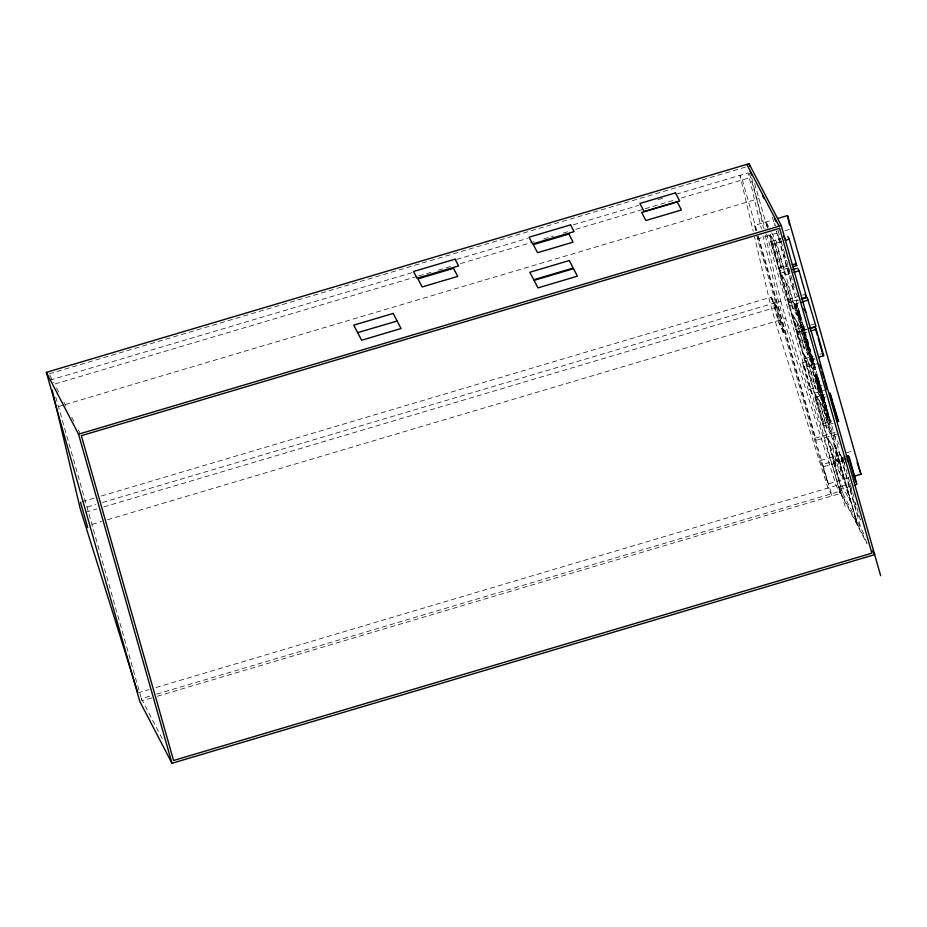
<?xml version="1.0" encoding="UTF-8"?>
<svg xmlns="http://www.w3.org/2000/svg" width="927" height="927" viewBox="0 0 927 927"><rect width="100%" height="100%" fill="white"/><g stroke="black" fill="none" stroke-linecap="round" stroke-linejoin="round"><path stroke-width="0.7" stroke-dasharray="4.63 3.48" d="M809.538 347.555L807.695 348.262L809.004 352.677L810.383 352.272L810.233 350.012L804.937 333.314L806.641 339.085L805.262 339.491L804.868 338.007L806.305 342.978L805.644 341.055L807.162 340.916L805.783 341.321M806.27 342.944L807.672 342.573C809.422 338.911 803.211 336.663 806.339 338.042M808.159 347.961L806.641 342.631M795.795 306.489C799.387 306.049 794.057 305.968 796.235 308.506M797.162 306.084L799.468 312.434L799.062 310.916L797.695 311.321L798.101 312.839L799.468 312.434M822.782 394.832L824.485 401.414L823.106 401.82C817.962 388.401 828.031 398.68 823.535 402.654C821.38 401.136 822.434 394.659 824.01 398.784M803.164 330.985C801.785 328.065 801.206 321.345 803.721 327.301C806.177 333.616 800.546 329.062 801.252 324.983M806.907 345.261L808.274 344.798L809.734 349.827L808.344 350.221L806.907 345.203L807.324 346.733L808.692 346.327L807.023 340.649M817.95 379.641L818.367 381.287L817 381.692L816.571 380.07L817.95 379.641L818.46 380.615L820.36 387.289L818.981 387.695C816.548 384.045 819.607 383.141 820.36 387.289M819.746 389.178L821.137 388.749L820.708 387.127L819.341 387.532L819.769 389.155L816.583 380.047M821.125 388.772L818.634 380.951L817.266 381.356L818.634 384.832L820.001 384.427L818.124 377.81L816.617 377.949C816.2 380.394 819.422 379.317 817.985 377.544M819.317 389.757L820.708 389.328L822.736 394.021L821.357 394.438L819.329 389.734L819.723 391.298L821.102 390.893L820.708 389.328M818.379 379.085L816.351 374.404L814.972 374.809L817 381.692M805.296 333.187L801.89 322.017L805.204 332.526L805.296 333.187L803.558 333.72L805.262 339.491M49.154 373.836L746.05 166.93M49.884 380.209L412.272 272.608M456.71 259.421L527.521 238.401M573.338 224.786L638.599 205.412M658.043 199.641L663.593 197.996M676.084 194.288L748.17 172.885L761.403 228.911M55.041 383.963L417.428 276.362M418.819 275.945L432.712 271.82M438.262 270.174L452.144 266.049M460.476 263.581L534.068 241.727M543.79 238.842L553.5 235.956M563.222 233.071L568.772 231.426M575.725 229.363L643.755 209.166M645.146 208.749L675.69 199.676M681.241 198.03L750.546 177.451M58.447 406.571L64.009 404.925M65.388 404.508L758.935 198.587M755.818 230.765L754.682 225.342L772.481 220.058M848.668 477.88L828.135 483.975L820.465 460.534L757.521 238.911L778.054 232.816M784.902 230.777L790.372 229.154M788.726 267.915L779.398 270.684L770.499 241.588L781.148 238.436M781.241 241.565L771.924 244.334L770.499 241.588M777.973 267.949L787.301 265.18M788.182 266.026L778.865 268.784L779.978 270.939M797.475 299.769L788.425 302.457L787.058 299.827L779.572 273.465L788.622 270.777M789.989 273.419L780.94 276.107L779.572 273.465M81.877 501.785L94.369 498.077M101.31 496.015L771.415 297.046L776.652 307.115L783.883 332.584L783.025 332.839L774.648 303.256M87.265 507.023L95.597 504.555M102.538 502.492L780.801 301.101L765.25 235.261M787.058 299.827L797.394 296.756M802.573 295.215L805.157 294.45M806.409 329.212L796.826 332.051L788.054 303.222L799.016 299.977M85.724 512.26L96.837 508.958M103.778 506.907L776.652 307.115M798.923 302.851L789.341 305.69L788.054 303.222M797.347 306.316L796.988 305.064L795.621 305.47L795.98 306.721M798.112 309.885L796.745 310.29L798.077 312.863M801.067 317.729L798.981 312.92L797.602 313.326L799.688 318.135L801.067 317.729L799.201 311.182L797.695 311.321M92.179 524.323L101.9 521.438M107.451 519.792L785.714 318.401L846.084 509.294M799.016 316.095L800.395 315.69M799.549 317.868L800.928 317.463M799.074 318.807L800.453 318.401L801.183 319.803L799.804 320.209L799.074 318.807L794.891 304.068M798.101 315.099L799.456 318.981L800.835 318.575L801.183 319.803M800.58 322.434L803.871 333.616L800.511 322.631L801.89 322.017M795.54 329.583L805.123 326.733M810.604 325.11L814.706 323.894M814.416 358.482L805.123 361.24L796.455 332.619L807.069 329.467M806.93 332.133L797.637 334.89L796.455 332.619M803.558 333.72L805.076 333.569M803.697 333.975L803.964 334.879L805.331 334.473M805.123 339.224L806.641 339.085M807.313 339.734L805.945 340.151L803.964 334.879M806.305 341.762L807.684 341.356M806.177 342.7L808.02 342.214M806.629 343.836L807.996 343.43M805.644 341.055L807.185 346.478L808.692 346.327M807.695 348.262L809.062 347.857L810.383 352.272M808.506 349.502L809.874 349.097M807.834 348.529L808.24 349.919L809.734 349.827M810.233 350.012L808.854 350.418L809.004 352.677M808.877 352.422L810.244 352.005M809.306 353.952L810.685 353.546L812.133 357.104L810.766 357.509L809.306 353.952L814.265 369.688L815.783 369.537L814.01 363.546L812.643 363.963C812.226 365.841 815.285 364.937 814.01 363.546M809.445 354.218L810.824 353.801M809.955 355.922L811.334 355.505M810.777 357.498L810.383 356.026L811.762 355.62L813.524 361.588L812.145 361.993L811.032 359.259L812.411 358.853L813.524 361.588M811.901 355.875L810.383 356.026M803.941 358.969L813.234 356.211M819.862 354.241L822.516 353.454M810.557 358.343L812.168 358.401L815.783 369.537M810.801 358.807L812.168 358.401M827.035 389.398L812.133 393.824L809.746 389.259L802.272 362.897L817.174 358.471M811.704 360.696L813.072 360.29M812.006 361.739L813.385 361.321M814.149 363.813L812.643 363.963M802.272 362.897L804.648 367.474L818.263 363.43M813.744 367.949L815.123 367.544M814.265 369.688L815.644 369.282M814.972 374.809L816.49 374.67M815.123 375.076L815.644 376.837L817.023 376.432M818.124 377.81L816.617 377.949M817.093 381.02L818.46 380.615M816.861 381.426L818.367 381.287M817.938 382.712L819.306 382.306L820.001 384.427M817.846 384.659L819.213 384.253M818.495 384.566L819.862 384.16M818.39 386.513L819.769 386.107M809.746 389.259L823.303 385.238M822.736 394.021L820.847 387.393L819.341 387.532M819.155 388.031L820.534 387.625M817.695 384.392L819.584 391.032L821.102 390.893M820.685 392.388L822.064 391.982M821.218 394.172L822.597 393.766M823.396 398.39L826.108 406.177L824.74 406.582L820.986 394.717L822.4 394.334L823.234 397.173L821.867 397.579L821.392 396.235L822.77 395.829L823.234 397.173M833.13 423.233L823.535 426.084L822.353 423.813L814.868 397.463L824.462 394.612M821.021 394.751L821.739 397.034L823.025 396.663L822.77 395.829M825.644 396.883L816.05 399.722L814.868 397.463M823.211 402.017L824.578 401.611L824.914 402.248M826.027 405.829L824.555 406.316C824.891 409.56 824.462 401.576 824.207 399.143M825.841 410.522L825.447 409.05L826.826 408.645L828.692 415.006L827.313 415.423L824.995 410.174L823.744 405.783L825.876 405.331M823.744 405.783L825.25 405.632L827.197 410.128M824.706 406.455L826.084 406.049M824.821 407.243C828.692 406.061 823.246 409.201 823.883 406.049M826.954 408.911L825.447 409.05M824.995 410.174L826.363 409.769L828.692 415.006M825.911 413.407L827.417 413.257L829.352 417.753L827.985 418.158C822.226 404.056 828.17 424.67 830.859 422.631L828.981 416.269L827.614 416.675L827.996 418.147M826.05 413.662L828.043 413.025M826.56 415.366L828.553 414.751M829.12 416.524L827.614 416.675M827.151 417.787L828.529 417.382L830.859 422.631M828.831 421.055L830.198 420.649M822.353 423.813L831.948 420.962M829.341 422.77L830.719 422.364M835.157 432.249L815.181 438.181L816.293 440.302L838.923 433.581M820.465 460.534L840.998 454.427M846.467 452.805L853.315 450.777M850.418 486.165L841.357 488.853L832.77 460.383L844.995 456.744M845.297 457.822L822.666 464.543L832.075 495.91L827.973 488.008L775.308 321.495L770.395 304.195L754.52 236.953M846.096 458.865L833.871 462.492L832.77 460.383M823.767 466.663L846.409 459.943M137.891 692.898L149.004 689.607M155.945 687.544L838.379 484.925L864.242 534.612M840.256 486.733L850.604 483.662M151.727 697.915L142.005 700.8L141.402 698.657L151.113 695.771M156.675 694.114L839.677 491.322L867.012 543.825M157.277 696.258L842.481 492.816L769.167 234.624M826.073 406.177L826.2 406.826M814.277 364.659L812.411 358.853M812.933 365.076L811.032 359.259M807.649 342.538L807.394 341.762M822.11 397.706L822.631 399.201M821.415 395.238L823.535 402.654M804.532 330.58L802.62 324.577M785.864 257.764L782.747 251.762L778.958 238.424L782.075 244.415L785.482 256.42M768.564 226.651L766.026 221.773L767.962 228.598M771.739 232.758L776.177 241.298L849.781 500.476L839.619 480.951L769.514 234.067M787.429 268.262L790.546 274.253L793.582 284.925M794.335 287.602L791.218 281.599L783.639 254.913L786.756 260.904L790.163 272.92M776.397 231.078L791.774 285.238L797.533 296.292M796.988 305.064L796.258 303.65L800.453 318.401M818.634 380.951L819.306 382.306M817 379.491L815.644 376.837M770.557 297.3L775.795 307.37M824.485 401.414L822.353 394.299M825.25 405.632L826.363 409.769M823.106 401.82L821.392 396.235M783.883 332.584L778.645 322.515L771.415 297.046M791.774 285.238L834.671 435.69L839.236 444.45M844.509 463.303L834.868 444.786L857.475 524.392M831.774 445.006L835.297 451.762L843.153 479.421L839.63 472.666L831.589 444.636L828.066 437.88L835.922 465.539L839.433 472.295M849.653 487.104L852.77 493.106M853.443 500.453L856.56 506.443L860.36 519.792L857.232 513.801L840.326 454.253L843.443 460.244L853.906 497.104M838.97 488.842L867.023 542.735M49.826 375.122L53.824 382.805M56.489 387.926L59.826 394.323M63.824 402.005L66.489 407.127M71.819 417.37L73.824 421.217M78.482 430.174L79.815 432.735M141.402 698.657L163.395 740.905M800.835 318.575L798.981 312.92M824.393 407.753L825.818 410.545L827.208 410.116L826.826 408.645M825.123 402.793L826.397 407.138M855.354 516.942L857.823 525.053M809.422 348.865L809.607 349.514M834.196 443.5L856.096 519.549M834.543 444.149L857.243 523.94M778.101 230.429L781.507 242.434L778.39 236.443L776.872 231.101M855.424 502.446L856.189 505.111M774.601 223.094L775.354 225.771M834.671 435.69L860.986 528.355M772.446 217.185L774.821 225.516M810.685 353.546L811.925 357.938M816.351 374.404L818.228 381.009M819.074 383.987L820.963 390.615M827.278 412.99L828.529 417.382M779.816 270.614L780.36 272.515M754.671 183.616L767.197 227.694M804.648 367.474L812.133 393.824M749.375 173.349L765.007 228.378M766.583 233.928L840.291 493.465L836.177 485.574L783.524 319.05L778.61 301.762L763.06 235.921M780.801 301.101L785.714 318.401M756.791 230.811L742.342 179.896L739.955 175.319L753.188 231.356M758.367 236.362L816.293 440.302M754.682 225.342L756.27 230.904M757.846 236.466L828.135 483.975M772.643 299.398L779.874 324.867M55.747 397.034L140.997 697.266M799.456 318.981L799.804 320.209M828.981 416.269L829.375 417.741M811.762 355.62L812.156 357.092M822.828 399.549L823.744 403.199M824.578 401.611L823.477 397.301M751.681 177.833L763.593 228.262M756.953 236.2L757.521 238.911M777.44 247.242L773.952 240.545L781.809 268.216L785.296 274.913L777.44 247.242M773.628 240.348L770.117 233.592L777.973 261.263L781.484 268.007L773.628 240.348M788.75 287.382L785.262 280.684L793.118 308.343L796.606 315.053L788.75 287.382M785.157 280.869L781.646 274.114L789.503 301.785L793.014 308.54L785.157 280.869M796.664 307.474L794.254 302.851L832.631 437.996L835.042 442.619L796.664 307.474M800.117 327.405L796.594 320.649L804.451 348.309L807.962 355.064L800.117 327.405M796.536 321.263L793.014 314.508L800.87 342.167L804.393 348.923L796.536 321.263M807.811 360.649L804.3 353.894L812.156 381.553L815.667 388.309L807.811 360.649M811.635 367.996L808.124 361.24L815.98 388.9L819.491 395.655L811.635 367.996M822.527 406.316L819.004 399.56L826.861 427.231L830.383 433.987L822.527 406.316M819.062 400.684L815.54 393.929L823.396 421.6L826.919 428.355L819.062 400.684"/><path stroke-width="1.39" d="M872.713 550.893L874.671 554.647L171.993 763.28L139.803 701.449L46.35 372.353L749.028 163.72L781.218 225.551L880.65 575.702M357.648 332.642L397.138 321.032M777.95 218.424L787.533 215.585L860.986 474.23L854.138 476.258M46.35 372.353L78.54 434.184L781.218 225.551M785.239 240.383L789.225 239.189L796.71 265.551L792.724 266.733M792.179 264.832L796.177 263.65M792.492 269.63L796.374 268.482M793.871 272.271L799.039 270.73L806.525 297.092L801.357 298.621M801.751 299.166L807.22 297.532L815.992 326.362L809.155 328.39M801.67 302.04L808.506 300M809.723 328.679L815.03 327.104L816.212 329.375L823.697 355.725L818.39 357.301M810.905 330.951L816.212 329.375M846.096 456.42L848.298 455.771L849.399 457.892L856.884 484.242L854.3 485.018M847.197 458.541L849.399 457.892M787.799 236.455L789.225 239.189M778.726 225.493L746.826 164.369M750.105 171.634L752.098 175.47M762.77 195.968L764.103 198.529M774.763 219.015L776.096 221.576M783.651 236.188L784.937 238.633M795.76 263.72L796.71 265.551M797.672 268.088L799.039 270.73M805.157 294.45L806.525 297.092M803.918 308.564L805.841 312.248M822.516 353.454L823.697 355.725M837.429 419.34L838.611 421.611L829.943 392.978L832.307 401.31M847.058 459.479L848.356 461.982M857.151 462.503L860.986 474.23M137.463 691.53L80.325 509.085L52.202 390.012M815.424 328.494L817.394 335.423M818.182 338.204L822.122 352.075M848.298 455.771L855.783 482.121M833.095 404.079L837.035 417.95M819.943 364.438L821.125 368.598M821.913 371.368L823.883 378.309M824.671 381.078L827.035 389.398M749.028 163.72L749.769 166.339M78.54 434.184L171.993 763.28M80.487 502.202L87.717 527.66M787.533 215.585L789.526 225.087M675.447 192.897L639.897 203.453L644.103 211.53L679.653 200.974L675.447 192.897M455.087 259.166L413.535 271.507L417.046 278.251L458.598 265.91L455.087 259.166M570.58 224.867L529.027 237.208L532.538 243.952L574.103 231.623L570.58 224.867M453.512 268.32L417.961 278.876L422.167 286.953L457.718 276.397L453.512 268.32M568.877 234.067L533.326 244.624L537.533 252.7L573.083 242.144L568.877 234.067M677.208 201.901L641.669 212.457L645.876 220.533L681.415 209.977L677.208 201.901M569.271 260.545L529.827 272.26L533.732 279.757L573.176 268.042L569.271 260.545M393.187 313.43L353.743 325.134L361.6 340.244L401.043 328.529L393.187 313.43M573.5 268.668L534.056 280.371L537.961 287.88L577.405 276.165L573.5 268.668M779.63 228.343L81.344 435.678L173.581 760.488L871.867 553.164L779.63 228.343"/></g></svg>
